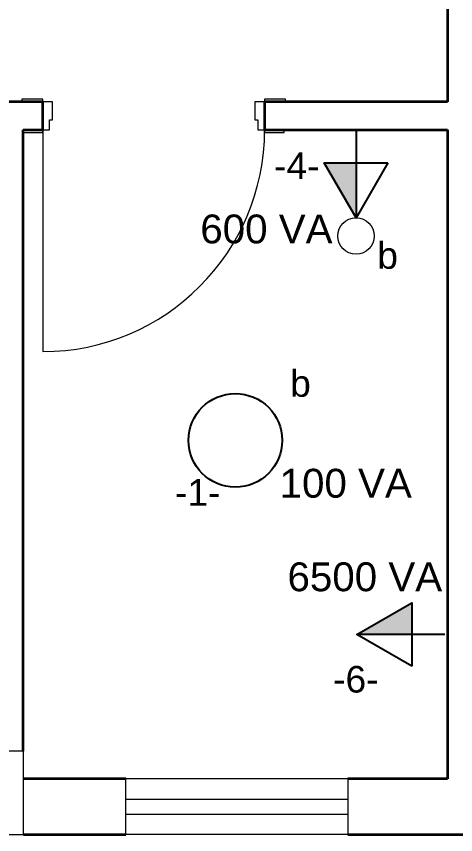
# Model space of a CAD drawing. Header units: metres. Extents: x -182 to 99, y 70 to 113.
# Drawn here: x -1.698 to -0.115, y 82.135 to 85.084 of the extents above; entities that cross this region are included whole.
import ezdxf

# ---------------------------------------------------------------- set-up
doc = ezdxf.new("R2010")
doc.units = ezdxf.units.M
doc.header["$LTSCALE"] = 0.01
for name, color, linetype, lineweight in [('A-DOOR', 1, 'Continuous', 9), ('A-DOOR-FRAM', 1, 'Continuous', 13), ('A-GLAZ', 6, 'Continuous', 9), ('A-GLAZ-FRAM', 6, 'Continuous', 13), ('A-GLAZ-SILL', 1, 'Continuous', 9), ('A-WALL', 2, 'Continuous', 9), ('S-COLS', 6, 'Continuous', 9)]:
    doc.layers.add(name, color=color, linetype=linetype, lineweight=lineweight)
doc.layers.add('Elétrica', color=7, linetype='Continuous')
doc.styles.add('Arial', font='arial.ttf', dxfattribs={"height": 0.29506})

# ---------------------------------------------------------------- blocks, each defined once
blk = doc.blocks.new('Puerta de 1 hoja - 80 x 210 cm-V21-Nivel 4')
at = {"layer": 'A-DOOR', "lineweight": 13}
blk.add_line((0.6669, 0.05), (0.6669, 0.85), dxfattribs=at)
blk.add_arc((0.6669, 0.05), 0.8, 90, 180, dxfattribs=at)
at = {"layer": 'A-DOOR-FRAM'}
for p, q in [((-0.1331, 0.06), (-0.2031, 0.06)), ((-0.2031, 0.06), (-0.2031, 0.05)), ((-0.1331, 0.05), (-0.1331, 0.06)), ((0.7369, 0.06), (0.6669, 0.06)), ((0.6669, 0.06), (0.6669, 0.05)), ((-0.1081, 0.05), (-0.1331, 0.05)), ((-0.1081, 0.015), (-0.1081, 0.05)), ((0.6669, 0.05), (0.6419, 0.05)), ((0.6419, 0.05), (0.6419, 0.015)), ((-0.0981, 0.015), (-0.1081, 0.015)), ((-0.0981, -0.05), (-0.0981, 0.015)), ((0.6419, 0.015), (0.6319, 0.015)), ((0.6319, 0.015), (0.6319, -0.05)), ((-0.2081, -0.05), (-0.2081, -0.06)), ((-0.1331, -0.06), (-0.1331, -0.05)), ((-0.1331, -0.05), (-0.0981, -0.05)), ((0.6319, -0.05), (0.6669, -0.05)), ((0.6669, -0.05), (0.6669, -0.06)), ((0.7419, -0.06), (0.7419, -0.05)), ((-0.2081, -0.06), (-0.1331, -0.06)), ((0.6669, -0.06), (0.7419, -0.06))]:
    blk.add_line(p, q, dxfattribs=at)
blk = doc.blocks.new('Ventana simple - 25 x 80 cm-430068-Nivel 4')
at = {"layer": 'A-GLAZ-FRAM', "lineweight": 9}
for p, q in [((-0.4, 0.035), (0.4, 0.035)), ((-0.4, -0.02), (-0.4, 0.035)), ((0.4, 0.035), (0.4, -0.02)), ((0.4, -0.02), (-0.4, -0.02))]:
    blk.add_line(p, q, dxfattribs=at)
at = {"layer": 'A-GLAZ-SILL'}
for p, q in [((-0.4, 0.1079), (0.4, 0.1079)), ((-0.4, 0.035), (-0.4, 0.1079)), ((0.4, 0.1079), (0.4, 0.035)), ((-0.4, -0.0941), (-0.4, -0.02)), ((0.4, -0.02), (0.4, -0.0941)), ((0.4, -0.0941), (-0.4, -0.0941))]:
    blk.add_line(p, q, dxfattribs=at)
blk = doc.blocks.new('Pilar rectangular hormigón - 300 x 700 mm-553680-Planta Baja')
at = {"layer": 'S-COLS'}
for p, q in [((0.15, 0.35), (-0.15, 0.35)), ((-0.15, 0.35), (-0.15, -0.35)), ((0.15, -0.35), (0.15, 0.35)), ((-0.15, -0.35), (0.15, -0.35))]:
    blk.add_line(p, q, dxfattribs=at)

msp = doc.modelspace()

# ---------------------------------------------------------------- hatches: boundary and pattern name
at = {"layer": 'Elétrica'}
for points in [[(-0.4736, 84.3583), (-0.4736, 84.5561), (-0.5878, 84.5561)], [(-0.4705, 82.8558), (-0.2727, 82.8558), (-0.2727, 82.97)]]:
    msp.add_hatch(color=256, dxfattribs=at).paths.add_polyline_path(points)

# ---------------------------------------------------------------- linework, layer by layer
at = {"layer": 'A-WALL', "color": 7, "lineweight": 35}
for p, q in [((-0.1443, 85.7359), (-0.1443, 84.7759)), ((-1.6029, 84.7759), (-1.7729, 84.7759)), ((-1.6029, 84.6759), (-1.6029, 84.7759)), ((-0.1443, 84.7759), (-0.8029, 84.7759)), ((-0.8029, 84.7759), (-0.8029, 84.6759)), ((-1.6729, 84.6759), (-1.6029, 84.6759)), ((-1.6729, 82.4358), (-1.6729, 84.6759)), ((-0.8029, 84.6759), (-0.1443, 84.6759)), ((-0.1443, 84.6759), (-0.1443, 82.3358)), ((-1.3029, 82.3358), (-1.6725, 82.3358)), ((-0.1443, 82.3358), (-0.5029, 82.3358)), ((-1.6725, 82.1358), (-1.3029, 82.1358)), ((-0.5029, 82.1358), (0.0057, 82.1358))]:
    msp.add_line(p, q, dxfattribs=at)
at = {"layer": 'Elétrica'}
for p, q in [((-0.4736, 84.6759), (-0.4736, 84.3583)), ((-0.1529, 82.8558), (-0.4705, 82.8558))]:
    msp.add_line(p, q, dxfattribs=at)
for points in [[(-0.3594, 84.5561), (-0.4736, 84.3583), (-0.5878, 84.5561)], [(-0.2727, 82.7416), (-0.4705, 82.8558), (-0.2727, 82.97)]]:
    msp.add_lwpolyline(points, close=True, dxfattribs=at)
at = {"layer": 'Elétrica', "lineweight": 20}
msp.add_circle((-0.4736, 84.2925), 0.0658, dxfattribs=at)
at = {"layer": 'Elétrica'}
msp.add_circle((-0.9084, 83.5559), 0.1688, dxfattribs=at)

# ---------------------------------------------------------------- block references
at = {"layer": 'A-DOOR', "rotation": 180}
msp.add_blockref('Puerta de 1 hoja - 80 x 210 cm-V21-Nivel 4', (-0.936, 84.7259), dxfattribs=at)
at = {"layer": 'A-GLAZ', "rotation": 180}
msp.add_blockref('Ventana simple - 25 x 80 cm-430068-Nivel 4', (-0.9029, 82.2427), dxfattribs=at)
at = {"layer": 'S-COLS', "rotation": 89.99999999999955}
msp.add_blockref('Pilar rectangular hormigón - 300 x 700 mm-553680-Planta Baja', (-2.0225, 82.2858), dxfattribs=at)

# ---------------------------------------------------------------- texts
at = {"layer": 'Elétrica', "lineweight": 20, "style": 'Arial'}
for s, height, p in [('-4-', 0.09589, (-0.7689, 84.498)), ('b', 0.0959, (-0.397, 84.1746)), ('b', 0.0959, (-0.711, 83.7133)), ('-1-', 0.09589, (-1.126, 83.3204)), ('-6-', 0.09589, (-0.5561, 82.6469))]:
    msp.add_text(s, height=height, dxfattribs=at).set_placement(p)
at = {"layer": 'Elétrica', "lineweight": 20, "char_height": 0.104025, "width": 0.595396, "attachment_point": 8, "style": 'Arial'}
for s, insert in [('{\\H0.0275x;\\P\\P}600 VA', (-0.7965, 84.2645)), ('{\\H0.0275x;\\P\\P}100 VA', (-0.5106, 83.348)), ('{\\H0.0275x;\\P\\P}6500 VA', (-0.4419, 83.0107))]:
    msp.add_mtext(s, dxfattribs=dict(at, insert=insert))

doc.saveas('drawing.dxf')
